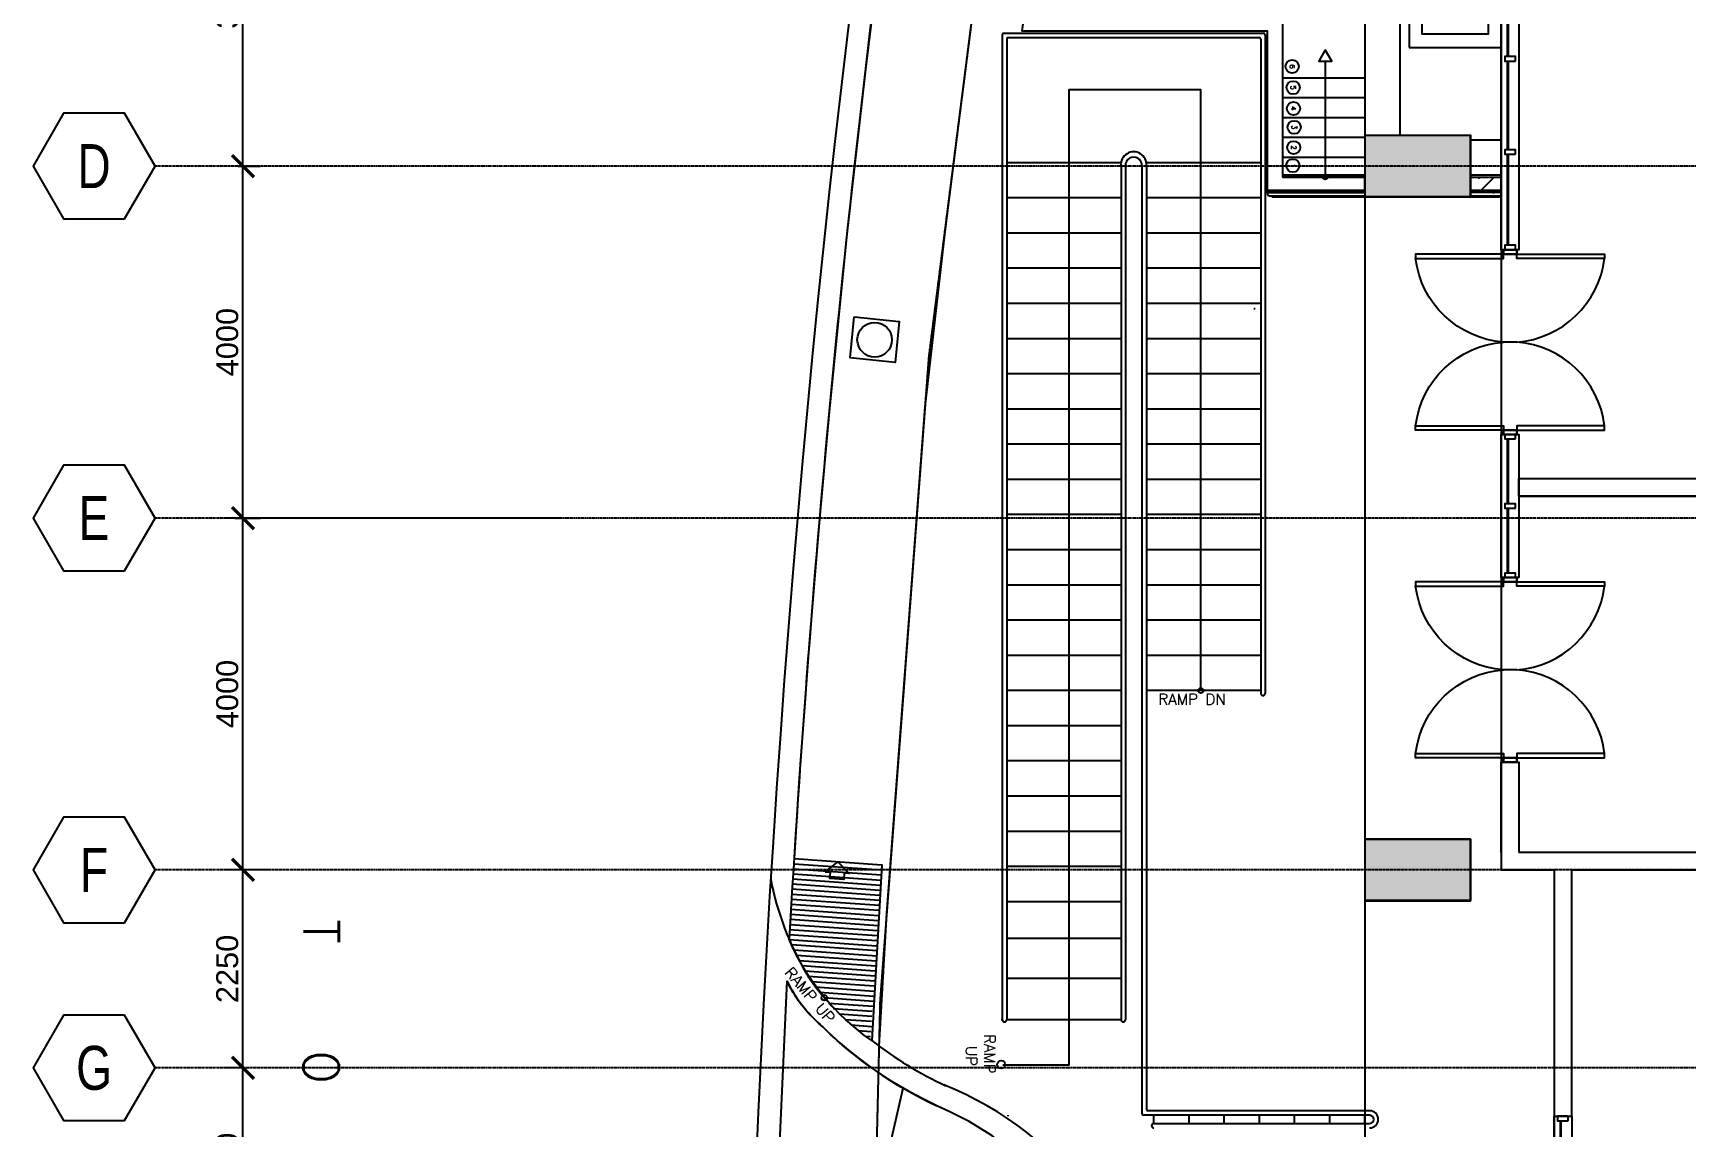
# Model space of a CAD drawing. Header units: inches. Extents: x -189245 to 740841, y -215444 to 469401.
# Drawn here: x 180301 to 199101, y 2794 to 15239 of the extents above; entities that cross this region are included whole.
import ezdxf
from ezdxf.enums import TextEntityAlignment as Align

# ---------------------------------------------------------------- set-up
doc = ezdxf.new("R2010")
doc.units = ezdxf.units.IN
doc.header["$LTSCALE"] = 10
doc.header["$MEASUREMENT"] = 0
for name, pattern in [('CENTER', [2, 1.25, -0.25, 0.25, -0.25]), ('GRID NORMAL$0$GRID BASEMENT$0$GRID GROUND$0$GRID$0$$0$PHANTOM', [2.5, 1.25, -0.25, 0.25, -0.25, 0.25, -0.25]), ('HIDDEN2', [0.1875, 0.125, -0.0625])]:
    doc.linetypes.add(name, pattern=pattern)
for name, color, linetype in [('3', 252, 'Continuous'), ('3TX', 3, 'Continuous'), ('A-CMU PLASTER', 8, 'Continuous'), ('A-CMU WALL', 4, 'Continuous'), ('a-dim', 8, 'Continuous'), ('A-DOOR', 1, 'Continuous'), ('A-GRID', 8, 'Continuous'), ('A-HATCH GRAVEL', 8, 'Continuous'), ('A-PLANTERBOX', 1, 'Continuous'), ('A-RAILING', 2, 'Continuous'), ('A-ROAD', 252, 'Continuous'), ('A-S-HATCH', 254, 'Continuous'), ('A-STAIR', 1, 'Continuous'), ('A-TEXT', 3, 'Continuous'), ('A-WINDOW', 2, 'Continuous'), ('COLUMN', 6, 'Continuous'), ('DETAIL CALLOUT', 3, 'Continuous'), ('DIM', 1, 'Continuous'), ('GRID', 8, 'CENTER'), ('HANDRAIL', 2, 'Continuous'), ('HATCH AT VIEWPORT', 8, 'Continuous'), ('SLAB ON GRADE', 6, 'Continuous'), ('TSG- DIM1', 1, 'Continuous'), ('TSG- INVERTED BEAMS-HATCH', 12, 'Continuous'), ('TSG- LOW WALL', 22, 'Continuous'), ('ZOCALLO', 1, 'Continuous')]:
    doc.layers.add(name, color=color, linetype=linetype)
doc.layers.add('DEFPOINT', color=7, linetype='Continuous', plot=False)
doc.styles.add('GRID NORMAL$0$GRID BASEMENT$0$GRID GROUND$0$GRID$0$Standard', font='ARIAL.TTF')
doc.styles.add('PRSP_Simplex', font='simplex.shx')
doc.styles.add('ROMANS', font='romans.shx', dxfattribs={"width": 0.9})
doc.dimstyles.new('GRID NORMAL$0$GRID BASEMENT$0$GRID GROUND$0$GRID$0$Standard', dxfattribs={"dimtxt": 250, "dimasz": 0.18, "dimexe": 0.18, "dimexo": 0.0625, "dimgap": 50, "dimtad": 1, "dimdec": 0, "dimzin": 0, "dimdsep": 46, "dimtxsty": 'GRID NORMAL$0$GRID BASEMENT$0$GRID GROUND$0$GRID$0$Standard', "dimcen": 0.09, "dimadec": 0, "dimazin": 0, "dimtfac": 1, "dimtdec": 0, "dimtofl": 0, "dimtmove": 0, "dimatfit": 3, "dimfxl": 1, "dimtolj": 1, "dimtzin": 0, "dimarcsym": 0})

# ---------------------------------------------------------------- blocks, each defined once
blk = doc.blocks.new('GRID NORMAL$0$GRID BASEMENT$0$GRID GROUND$0$GRID$0$$0$GRID-H')
at = {"color": 3}
blk.add_lwpolyline([(-10.39, 6), (-13.86, 0), (-10.39, -6), (-3.46, -6), (0, 0), (-3.46, 6)], close=True, dxfattribs=at)
at = {"color": 6, "style": 'GRID NORMAL$0$GRID BASEMENT$0$GRID GROUND$0$GRID$0$Standard', "width": 0.75}
blk.add_attdef('H', text='', height=5, dxfattribs=at).set_placement((-6.93, 0), align=Align.MIDDLE)
blk = doc.blocks.new('GRID NORMAL$0$GRID BASEMENT$0$GRID GROUND$0$GRID$0$_ARCHTICK')
at = {"color": 0, "linetype": 'ByBlock', "ltscale": 20, "const_width": 0.15}
blk.add_lwpolyline([(-0.5, -0.5), (0.5, 0.5)], dxfattribs=at)
blk = doc.blocks.new('*D185')
at = {"layer": 'a-dim', "color": 0, "lineweight": -2, "ltscale": 500}
for p, q in [((182687, 1026), (182687, 3676)), ((182686, 3476), (182487, 3476)), ((182989, 1226), (182487, 1226))]:
    blk.add_line(p, q, dxfattribs=at)
at = {"layer": 'Defpoints', "color": 0, "ltscale": 500}
for p in [(182687, 3476), (182687, 3476), (182989, 1226)]:
    blk.add_point(p, dxfattribs=at)
at = {"layer": 'a-dim', "color": 0, "lineweight": -2, "ltscale": 500, "xscale": 250, "yscale": 250, "zscale": 250}
for p, rotation in [((182687, 3476), 90), ((182687, 1226), 270)]:
    blk.add_blockref('GRID NORMAL$0$GRID BASEMENT$0$GRID GROUND$0$GRID$0$_ARCHTICK', p, dxfattribs=dict(at, rotation=rotation))
at = {"layer": 'a-dim', "color": 3, "ltscale": 500, "insert": (182509, 2351), "char_height": 250, "attachment_point": 5, "rotation": 90, "style": 'GRID NORMAL$0$GRID BASEMENT$0$GRID GROUND$0$GRID$0$Standard'}
blk.add_mtext('\\A1;2250', dxfattribs=at)
blk = doc.blocks.new('*D186')
at = {"layer": 'a-dim', "color": 0, "lineweight": -2, "ltscale": 500}
for p, q in [((182687, 3276), (182687, 5926)), ((182989, 5726), (182487, 5726)), ((182686, 3476), (182487, 3476))]:
    blk.add_line(p, q, dxfattribs=at)
at = {"layer": 'Defpoints', "color": 0, "ltscale": 500}
for p in [(182687, 5726), (182989, 5726), (182687, 3476)]:
    blk.add_point(p, dxfattribs=at)
at = {"layer": 'a-dim', "color": 0, "lineweight": -2, "ltscale": 500, "xscale": 250, "yscale": 250, "zscale": 250}
for p, rotation in [((182687, 5726), 90), ((182687, 3476), 270)]:
    blk.add_blockref('GRID NORMAL$0$GRID BASEMENT$0$GRID GROUND$0$GRID$0$_ARCHTICK', p, dxfattribs=dict(at, rotation=rotation))
at = {"layer": 'a-dim', "color": 3, "ltscale": 500, "insert": (182509, 4601), "char_height": 250, "attachment_point": 5, "rotation": 90, "style": 'GRID NORMAL$0$GRID BASEMENT$0$GRID GROUND$0$GRID$0$Standard'}
blk.add_mtext('\\A1;2250', dxfattribs=at)
blk = doc.blocks.new('*D187')
at = {"layer": 'a-dim', "color": 0, "lineweight": -2, "ltscale": 500}
for p, q in [((182687, 5526), (182687, 9926)), ((186280, 9726), (182487, 9726)), ((182989, 5726), (182487, 5726))]:
    blk.add_line(p, q, dxfattribs=at)
at = {"layer": 'Defpoints', "color": 0, "ltscale": 500}
for p in [(182687, 9726), (186280, 9726), (182989, 5726)]:
    blk.add_point(p, dxfattribs=at)
at = {"layer": 'a-dim', "color": 0, "lineweight": -2, "ltscale": 500, "xscale": 250, "yscale": 250, "zscale": 250}
for p, rotation in [((182687, 9726), 90), ((182687, 5726), 270)]:
    blk.add_blockref('GRID NORMAL$0$GRID BASEMENT$0$GRID GROUND$0$GRID$0$_ARCHTICK', p, dxfattribs=dict(at, rotation=rotation))
at = {"layer": 'a-dim', "color": 3, "ltscale": 500, "insert": (182509, 7726), "char_height": 250, "attachment_point": 5, "rotation": 90, "style": 'GRID NORMAL$0$GRID BASEMENT$0$GRID GROUND$0$GRID$0$Standard'}
blk.add_mtext('\\A1;4000', dxfattribs=at)
blk = doc.blocks.new('*D188')
at = {"layer": 'a-dim', "color": 0, "lineweight": -2, "ltscale": 500}
for p, q in [((182687, 9526), (182687, 13926)), ((182632, 13726), (182887, 13726)), ((182596, 9726), (182887, 9726))]:
    blk.add_line(p, q, dxfattribs=at)
at = {"layer": 'Defpoints', "color": 0, "ltscale": 500}
for p in [(182632, 13726), (182687, 13726), (182596, 9726)]:
    blk.add_point(p, dxfattribs=at)
at = {"layer": 'a-dim', "color": 0, "lineweight": -2, "ltscale": 500, "xscale": 250, "yscale": 250, "zscale": 250}
for p, rotation in [((182687, 13726), 90), ((182687, 9726), 270)]:
    blk.add_blockref('GRID NORMAL$0$GRID BASEMENT$0$GRID GROUND$0$GRID$0$_ARCHTICK', p, dxfattribs=dict(at, rotation=rotation))
at = {"layer": 'a-dim', "color": 3, "ltscale": 500, "insert": (182509, 11726), "char_height": 250, "attachment_point": 5, "rotation": 90, "style": 'GRID NORMAL$0$GRID BASEMENT$0$GRID GROUND$0$GRID$0$Standard'}
blk.add_mtext('\\A1;4000', dxfattribs=at)
blk = doc.blocks.new('*D189')
at = {"layer": 'a-dim', "color": 0, "lineweight": -2, "ltscale": 500}
for p, q in [((182687, 13526), (182687, 17826)), ((183112, 17626), (182487, 17626)), ((182632, 13726), (182887, 13726))]:
    blk.add_line(p, q, dxfattribs=at)
at = {"layer": 'Defpoints', "color": 0, "ltscale": 500}
for p in [(182687, 17626), (183112, 17626), (182632, 13726)]:
    blk.add_point(p, dxfattribs=at)
at = {"layer": 'a-dim', "color": 0, "lineweight": -2, "ltscale": 500, "xscale": 250, "yscale": 250, "zscale": 250}
for p, rotation in [((182687, 17626), 90), ((182687, 13726), 270)]:
    blk.add_blockref('GRID NORMAL$0$GRID BASEMENT$0$GRID GROUND$0$GRID$0$_ARCHTICK', p, dxfattribs=dict(at, rotation=rotation))
at = {"layer": 'a-dim', "color": 3, "ltscale": 500, "insert": (182509, 15676), "char_height": 250, "attachment_point": 5, "rotation": 90, "style": 'GRID NORMAL$0$GRID BASEMENT$0$GRID GROUND$0$GRID$0$Standard'}
blk.add_mtext('\\A1;3900', dxfattribs=at)
blk = doc.blocks.new('A$C39746B81')
at = {"layer": 'A-DOOR', "color": 2, "linetype": 'ByBlock'}
for points in [[(-521, -823), (-521, 177), (-471, 177), (-471, -823)], [(1479, -823), (1479, 177), (1429, 177), (1429, -823)], [(-571, -973), (-521, -973), (-521, -823), (-571, -823)], [(1529, -973), (1479, -973), (1479, -823), (1529, -823)]]:
    blk.add_lwpolyline(points, close=True, dxfattribs=at)
at = {"layer": 'A-DOOR', "color": 1, "linetype": 'ByBlock'}
for centre, start, end in [((-606, -903), 4.2573, 82.8891), ((1564, -903), 97.1109, 175.7427)]:
    blk.add_arc(centre, 1088, start, end, dxfattribs=at)
blk = doc.blocks.new('GRD')
at = {"color": 8}
blk.add_circle((0, 0), 6, dxfattribs=at)
at = {"style": 'ROMANS'}
blk.add_attdef('X', text='', height=4.5, dxfattribs=at).set_placement((0, 0), align=Align.MIDDLE)
blk = doc.blocks.new('A$C10843A3D')
at = {"layer": 'TSG- DIM1', "ltscale": 2}
blk.add_lwpolyline([(-257, 234), (257, 234), (257, -234), (-257, -234)], close=True, dxfattribs=at)
at = {"layer": 'TSG- DIM1', "color": 4, "ltscale": 2}
blk.add_circle((0, 0), 197, dxfattribs=at)

msp = doc.modelspace()

# ---------------------------------------------------------------- hatches: boundary and pattern name
at = {"layer": 'COLUMN', "ltscale": 2}
for points in [[(195440.71025, 14076.18876), (195440.71025, 13376.18876), (196640.71025, 13376.18876), (196640.71025, 14076.18876)], [(195440.71025, 6076.18876), (195440.71025, 5376.18876), (196640.71025, 5376.18876), (196640.71025, 6076.18876)]]:
    msp.add_hatch(color=253, dxfattribs=at).paths.add_polyline_path(points)
at = {"layer": 'TSG- DIM1', "ltscale": 2}
h = msp.add_hatch(dxfattribs=at)
h.set_pattern_fill('STIP1', color=256, scale=3000, style=0, pattern_type=2)
h.set_pattern_definition([(0, (191663.2, 14567.6), (0, 3000), [0, -3000]), (0, (192023.2, 14087.6), (0, 3000), [0, -3000]), (0, (191873.2, 13367.6), (0, 3000), [0, -3000]), (0, (192923.2, 12677.6), (0, 3000), [0, -3000]), (0, (192833.2, 13757.6), (0, 3000), [0, -3000]), (0, (193643.2, 14477.6), (0, 3000), [0, -3000]), (0, (192593.2, 14687.6), (0, 3000), [0, -3000]), (0, (193853.2, 13457.6), (0, 3000), [0, -3000]), (0, (193703.2, 12497.6), (0, 3000), [0, -3000]), (0, (191483.2, 12047.6), (0, 3000), [0, -3000]), (0, (192023.2, 12647.6), (0, 3000), [0, -3000]), (0, (192443.2, 12077.6), (0, 3000), [0, -3000]), (0, (194273.2, 13997.6), (0, 3000), [0, -3000]), (0, (193313.2, 13247.6), (0, 3000), [0, -3000]), (0, (193073.2, 14237.6), (0, 3000), [0, -3000]), (0, (193583.2, 13967.6), (0, 3000), [0, -3000]), (0, (192503.2, 13157.6), (0, 3000), [0, -3000]), (0, (193343.2, 14777.6), (0, 3000), [0, -3000]), (0, (194273.2, 13007.6), (0, 3000), [0, -3000]), (0, (194183.2, 12107.6), (0, 3000), [0, -3000])])
h.paths.add_polyline_path([(194305.68474, 12384.32041), (193643.07186, 12384.32041), (193643.04915, 11957.55612), (194305.68474, 11957.55612)])
at = {"layer": 'TSG- LOW WALL', "ltscale": 2}
h = msp.add_hatch(dxfattribs=at)
h.set_pattern_fill('SACNCR', color=256, scale=2500, style=0)
h.set_pattern_definition([(45, (-25838.46, -43086.26), (-165.72815, 165.72815), []), (45, (-25672.73, -43086.26), (-165.72815, 165.72815), [0, -234.375])])
h.paths.add_polyline_path([(196640.71025, 13601.18876), (196990.71025, 13601.18876), (196990.71025, 13426.18876), (196640.71025, 13426.18876)])
edge = h.paths.add_edge_path()
edge.add_line((194505.68474, 13601.18876), (195442.29694, 13601.18876))

# ---------------------------------------------------------------- linework, layer by layer
msp.add_line((196640.71025, 14026.18876), (196990.71025, 14026.18876))
msp.add_lwpolyline([(195842.29694, 14076.18876), (195842.29694, 14076.18876), (195842.29694, 17476.18876)])
msp.add_lwpolyline([(195942.29694, 15076.18876), (196992.29694, 15076.18876), (196992.29694, 16676.18876), (195942.29694, 16676.18876)], close=True)
at = {"color": 1}
msp.add_lwpolyline([(196092.29694, 16526.18876), (196842.29694, 16526.18876), (196842.29694, 15226.18876), (196092.29694, 15226.18876)], close=True, dxfattribs=at)
at = {"layer": '3', "linetype": 'GRID NORMAL$0$GRID BASEMENT$0$GRID GROUND$0$GRID$0$$0$PHANTOM', "flags": 128}
msp.add_lwpolyline([(246523.04278, 10296.0564), (246059.05996, 1618.4519), (246440.71881, -10485.53243), (247415.93339, -18556.83075), (192752.14865, -31905.37142), (191495.01456, -25059.84633), (190539.94155, -17762.07711), (189959.5757, -10424.99489), (189755.99256, -3087.81874), (189932.17722, 4240.06356), (190486.76304, 11569.11088), (191414.41478, 18850.25517), (192648.19583, 25700.02775), (246541.99716, 10303.25282)], dxfattribs=at)
at = {"layer": '3', "color": 3, "linetype": 'GRID NORMAL$0$GRID BASEMENT$0$GRID GROUND$0$GRID$0$$0$PHANTOM', "flags": 128}
msp.add_lwpolyline([(246523.04278, 10292.92621), (246059.05997, 1615.3217), (246440.71881, -10488.66262), (247415.93339, -18559.96094), (192752.14865, -31908.50162), (191495.01456, -25062.97652), (190539.94155, -17765.2073), (189959.5757, -10428.12508), (189755.99256, -3090.94893), (189932.17722, 4236.93337), (190486.76304, 11565.98069), (191414.41478, 18847.12498), (192648.19583, 25696.89755), (246541.99716, 10300.12263)], dxfattribs=at)
at = {"layer": 'A-CMU PLASTER'}
msp.add_line((197592.29694, 3127.12214), (197592.29694, 3127.12214), dxfattribs=at)
at = {"layer": 'A-CMU WALL'}
for p, q in [((197590.71024, 5726.18876), (197590.71024, 2926.18876)), ((197590.71025, 5726.18876), (197590.71025, 2926.18876)), ((197590.71025, 5726.18876), (197590.71025, 2926.18876))]:
    msp.add_line(p, q, dxfattribs=at)
at = {"layer": 'A-CMU WALL', "ltscale": 2}
msp.add_lwpolyline([(197190.71025, 10176.18876), (211465.71024, 10176.18876), (211465.71024, 9976.18876), (197190.71025, 9976.18876)], close=True, dxfattribs=at)
msp.add_lwpolyline([(197190.71025, 9976.18876), (211465.71024, 9976.18876)], dxfattribs=at)
at = {"layer": 'A-CMU WALL'}
for points in [[(196990.70958, 5926.18876), (196990.70958, 6951.18876), (197190.71024, 6951.18876), (197190.71024, 5926.18876)], [(196990.70958, 5926.18876), (196990.71024, 5726.18876), (197590.71024, 5726.18876), (197590.71024, 2926.18876), (197790.71025, 2926.18876), (197790.71024, 5726.18876), (202115.71024, 5726.18876), (202115.71024, 3477.12214)], [(202315.71024, 3476.18876), (202315.71024, 5926.18876), (197190.71024, 5926.18876)]]:
    msp.add_lwpolyline(points, dxfattribs=at)
at = {"layer": 'A-DOOR'}
for points in [[(197165.71024, 11727.1184), (197015.71024, 11727.1184)], [(197165.70991, 8002.12214), (197015.70991, 8002.12214)]]:
    msp.add_lwpolyline(points, dxfattribs=at)
at = {"layer": 'A-DOOR', "color": 1}
for points in [[(197165.71024, 11726.18502), (197015.71024, 11726.18502)], [(197165.71024, 11726.18502), (197015.71024, 11726.18502)], [(197165.70991, 8001.18876), (197015.70991, 8001.18876)], [(197165.70992, 8001.18876), (197015.70992, 8001.18876)]]:
    msp.add_lwpolyline(points, dxfattribs=at)
at = {"layer": 'A-HATCH GRAVEL', "color": 250}
for p, q in [((192655.68474, 13731.62752), (192667.68474, 13731.62752)), ((194305.68474, 13452.12214), (195440.71024, 13452.12214)), ((194380.68474, 13377.12214), (195440.71024, 13377.12214)), ((191316.37457, 4024.08421), (191305.68474, 4024.08421)), ((191379.95057, 2938.68876), (191379.95057, 2929.05151))]:
    msp.add_line(p, q, dxfattribs=at)
at = {"layer": 'A-HATCH GRAVEL'}
for p, q in [((196642.29694, 13452.12214), (196990.71024, 13452.12214)), ((196642.29694, 13377.12214), (196990.71024, 13377.12214))]:
    msp.add_line(p, q, dxfattribs=at)
at = {"layer": 'A-PLANTERBOX', "color": 1}
msp.add_lwpolyline([(194505.68474, 13627.12214), (194505.68474, 15438.62752), (191742.52663, 15438.56832), (192220.2309, 18777.85345), (192521.28187, 21189.93848), (196990.71017, 21189.18876)], dxfattribs=at)
at = {"layer": 'A-PLANTERBOX'}
for points in [[(194505.68474, 13627.12214), (195442.29694, 13627.12214)], [(196642.29694, 13627.12214), (196990.71024, 13627.12214)]]:
    msp.add_lwpolyline(points, dxfattribs=at)
at = {"layer": 'A-RAILING', "color": 251, "ltscale": 2}
for p, q in [((192667.68474, 13764.7044), (191367.68474, 13764.62752)), ((194255.68474, 13764.7044), (192955.68474, 13764.62752)), ((192674.77173, 13364.70482), (191367.68474, 13364.62752)), ((194262.77173, 13364.70482), (192955.68474, 13364.62752)), ((192674.79538, 12964.70482), (191367.68474, 12964.62752)), ((194255.68474, 12964.7044), (192955.68474, 12964.62752)), ((192674.81904, 12564.70482), (191367.68474, 12564.62752)), ((194255.68474, 12564.7044), (192955.68474, 12564.62752)), ((192674.8427, 12164.70482), (191367.68474, 12164.62751)), ((194255.68474, 12164.7044), (192955.68474, 12164.62751)), ((192674.86635, 11764.70482), (191368.18474, 11764.62754)), ((194255.68474, 11764.7044), (192955.68474, 11764.62751)), ((192674.89001, 11364.70482), (191367.68474, 11364.62751)), ((194255.68474, 11364.7044), (192955.68474, 11364.62751)), ((192674.91367, 10964.70482), (191367.68474, 10964.62751)), ((194255.68474, 10964.7044), (192955.68474, 10964.62751)), ((192674.93732, 10564.70482), (191367.68474, 10564.62751)), ((194255.68474, 10564.7044), (192955.68474, 10564.62751)), ((192674.96098, 10164.70483), (191367.68474, 10164.62751)), ((194255.68474, 10164.70439), (192955.68474, 10164.62751)), ((192671.45297, 9764.70462), (191368.18474, 9764.62754)), ((194259.45297, 9764.70462), (192955.68474, 9764.62751)), ((192667.94496, 9364.70441), (191368.18474, 9364.62754)), ((192905.68474, 9364.62455), (192905.63473, 9364.62455)), ((194255.94496, 9364.70441), (192955.68474, 9364.62751)), ((192664.43695, 8964.7042), (191368.18474, 8964.62754)), ((192905.68474, 8964.62455), (192902.12672, 8964.62434)), ((194252.43695, 8964.7042), (192955.68474, 8964.62751)), ((192660.92894, 8564.70399), (191368.18474, 8564.62754)), ((192905.68474, 8564.62455), (192898.61872, 8564.62413)), ((194248.92894, 8564.70399), (192955.68474, 8564.62751)), ((192675.07926, 8164.70483), (191367.68474, 8164.62751)), ((194263.07926, 8164.70483), (192955.68474, 8164.62751)), ((192675.10292, 7764.70483), (191367.68474, 7764.62751)), ((194263.10292, 7764.70483), (192955.68474, 7764.62751)), ((192668.06324, 7364.70441), (191368.18474, 7364.62754)), ((192664.55523, 6964.7042), (191368.18474, 6964.62754)), ((191318.18474, 6564.62458), (191310.737, 6564.62414)), ((192661.04722, 6564.704), (191368.18474, 6564.62753)), ((192675.19754, 6164.70483), (191367.80302, 6164.62751)), ((192675.2212, 5764.70483), (191367.80302, 5764.62751)), ((192667.68474, 5364.70439), (191368.18474, 5364.62753)), ((192667.68474, 4946.33813), (191368.18474, 4946.26128)), ((192667.68474, 4491.24214), (191368.18474, 4491.16529)), ((192667.68474, 4024.26415), (191368.18474, 4024.18876))]:
    msp.add_line(p, q, dxfattribs=at)
at = {"layer": 'A-RAILING', "ltscale": 2}
for p, q in [((193040.71024, 2843.75049), (193040.71024, 2938.68876)), ((193440.71024, 2843.78025), (193440.71024, 2938.68876)), ((193840.71024, 2843.81001), (193840.71024, 2938.68876)), ((194240.71024, 2843.83977), (194240.71024, 2938.68876)), ((194640.71024, 2843.86953), (194640.71024, 2938.68876)), ((195040.71024, 2843.89929), (195040.71024, 2938.68876)), ((195440.71024, 2843.92905), (195440.71024, 2938.68876))]:
    msp.add_line(p, q, dxfattribs=at)
msp.add_lwpolyline([(193574.82472, 7793.67724), (193574.82687, 14594.03129), (192074.24782, 14594.03129), (192074.24782, 3507.70773), (191324.82687, 3507.70773)], dxfattribs=at)
at = {"layer": 'A-ROAD', "color": 8}
msp.add_line((188834.25351, -2708.7415), (190189.73915, 3246.70998), dxfattribs=at)
at = {"layer": 'A-S-HATCH', "color": 250, "linetype": 'HIDDEN2', "ltscale": 2, "flags": 128}
msp.add_lwpolyline([(201634.12241, -29736.02693), (192752.14865, -31904.94715), (191495.01456, -25059.42205), (190032.50412, -18947.7929), (189959.5757, -10424.57062), (189755.99256, -3087.39446), (189932.17722, 4240.48783), (190486.76304, 11569.53515), (191414.41478, 18850.67944), (192648.19583, 25700.45202), (201503.54849, 23170.59017)], dxfattribs=at)
at = {"layer": 'A-STAIR'}
for points in [[(195440.71025, 14725.72207), (194505.68474, 14725.72207)], [(195440.71025, 14500.72207), (194505.68474, 14500.72207)], [(195440.71025, 14275.72207), (194505.68474, 14275.72207)], [(195440.71025, 14050.72207), (194505.68474, 14050.72207)], [(195440.71025, 13825.72207), (194505.68474, 13825.72207)]]:
    msp.add_lwpolyline(points, dxfattribs=at)
at = {"layer": 'A-STAIR', "color": 2}
msp.add_lwpolyline([(189305.53486, 5701.22082), (189449.34905, 5816.98521), (189578.02851, 5684.60125), (189519.63701, 5688.16259), (189515.44741, 5619.4701), (189359.73676, 5628.967), (189363.92636, 5697.65948)], close=True, dxfattribs=at)
at = {"layer": 'A-WINDOW', "ltscale": 2}
for p, q in [((197058.71024, 15980.42924), (197058.71024, 14970.67924)), ((197068.71024, 15980.42924), (197068.71024, 14970.67924)), ((197058.71024, 14920.67924), (197058.71024, 13910.92924)), ((197068.71024, 14920.67924), (197068.71024, 13910.92924)), ((197058.71024, 13860.92924), (197058.71024, 13079.6925)), ((197068.71024, 13860.92924), (197068.71024, 13079.6925)), ((197058.71024, 13169.1925), (197058.71024, 12826.18502)), ((197068.71024, 13169.1925), (197068.71024, 12826.18502)), ((197058.71025, 10626.19269), (197058.68268, 9888.68521)), ((197068.71025, 10626.19231), (197068.68268, 9888.68484)), ((197058.71025, 9838.68521), (197058.68268, 9101.19269)), ((197068.71025, 9838.68484), (197068.68268, 9101.19231)), ((197658.71025, 2876.1925), (197658.71025, 2171.19212)), ((197668.71025, 2876.1925), (197668.71025, 2171.19212))]:
    msp.add_line(p, q, dxfattribs=at)
at = {"layer": 'A-WINDOW', "color": 252, "ltscale": 2}
for p, q in [((188942.69911, 5682.26399), (189940.09204, 5611.79515)), ((188946.79047, 5797.22175), (189944.1834, 5726.75291)), ((188946.79047, 5739.69415), (189944.1834, 5669.2253)), ((188926.51502, 5510.24979), (189923.90795, 5439.78094)), ((188930.39527, 5452.27507), (189927.7882, 5381.80622)), ((188930.57281, 5567.68231), (189927.96574, 5497.21347)), ((188934.63059, 5625.11484), (189932.02352, 5554.64599)), ((188914.17761, 5280.26323), (189911.57054, 5209.79438)), ((188918.2354, 5337.69576), (189915.62833, 5267.22691)), ((188926.30391, 5394.84491), (189923.69684, 5324.37606)), ((188905.21864, 5107.9704), (189902.61157, 5037.50155)), ((188909.31, 5165.40056), (189906.70294, 5094.93171)), ((188910.11983, 5222.83071), (189907.51276, 5152.36186)), ((188893.09234, 4993.38872), (189890.48527, 4922.91987)), ((188896.26827, 4935.44511), (189886.42749, 4865.48735)), ((188897.15013, 5050.82125), (189894.54306, 4980.3524)), ((188920.80978, 4877.91046), (189895.11787, 4809.07263)), ((188948.03591, 4818.26763), (189891.0265, 4751.64247)), ((188977.21334, 4758.48694), (189882.95799, 4694.49332)), ((189008.41069, 4698.56353), (189878.90021, 4637.06079)), ((189040.4391, 4638.58141), (189874.84242, 4579.62827)), ((189073.95768, 4578.72585), (189874.0326, 4522.19812)), ((189110.66598, 4518.41307), (189869.94124, 4464.76796)), ((189151.90821, 4457.77996), (189861.87272, 4407.61881)), ((189196.19362, 4396.93184), (189857.81494, 4350.18628)), ((189243.78103, 4335.85043), (189853.75715, 4292.75376)), ((189294.40215, 4274.78652), (189852.94733, 4235.3236)), ((189342.65382, 4213.65818), (189848.85597, 4177.89345)), ((189394.64833, 4152.26539), (189840.78745, 4120.7443)), ((189464.48131, 4089.61225), (189836.72967, 4063.31177)), ((189535.64181, 4026.86533), (189832.67188, 4005.87925)), ((189600.46897, 3964.79772), (189831.86206, 3948.44909)), ((189677.46179, 3901.63872), (189827.7707, 3891.01894)), ((189761.76798, 3837.96301), (189819.70218, 3833.86979))]:
    msp.add_line(p, q, dxfattribs=at)
at = {"layer": 'A-WINDOW', "color": 2}
for points in [[(197150.71024, 14920.6755), (197150.71024, 14970.6755), (197030.71024, 14970.68298), (197030.71024, 14920.68298)], [(197150.71024, 13860.9255), (197150.71024, 13910.9255), (197030.71024, 13910.93298), (197030.71024, 13860.93298)], [(197150.71024, 12776.18129), (197150.71024, 12826.18129), (197030.71024, 12826.18876), (197030.71024, 12776.18876)], [(197150.71025, 10626.18876), (197150.71025, 10676.18876), (197030.71025, 10676.19624), (197030.71025, 10626.19624)], [(197150.71025, 9838.68129), (197150.71025, 9888.68129), (197030.71025, 9888.68876), (197030.71025, 9838.68876)], [(197150.71025, 9051.18876), (197150.71025, 9101.18876), (197030.71025, 9101.19624), (197030.71025, 9051.19624)], [(197750.71025, 2876.18876), (197750.71025, 2926.18876), (197630.71025, 2926.19623), (197630.71025, 2876.19623)]]:
    msp.add_lwpolyline(points, close=True, dxfattribs=at)
at = {"layer": 'COLUMN', "color": 6, "ltscale": 2}
for points in [[(195440.71025, 14076.18876), (195440.71025, 13376.18876), (196640.71025, 13376.18876), (196640.71025, 14076.18876)], [(195440.71025, 6076.18876), (195440.71025, 5376.18876), (196640.71025, 5376.18876), (196640.71025, 6076.18876)]]:
    msp.add_lwpolyline(points, close=True, dxfattribs=at)
at = {"layer": 'COLUMN'}
for points in [[(195442.29694, 13377.12214), (195442.29694, 14077.12214), (196642.29694, 14077.12214), (196642.29694, 13377.12214)], [(195442.29694, 5377.12214), (195442.29694, 6077.12214), (196642.29694, 6077.12214), (196642.29694, 5377.12214)]]:
    msp.add_lwpolyline(points, close=True, dxfattribs=at)
at = {"layer": 'DEFPOINT'}
msp.add_lwpolyline([(213915.71025, 15699.92973), (207290.71766, 15699.91986), (207290.71766, 20876.65545), (200815.71025, 20876.67438), (200815.71025, 23188.72207), (195440.71024, 23189.65545), (195440.71025, 22689.18876), (195643.71024, 22689.18876), (195643.48636, 21364.41644), (196990.71024, 21364.18876), (196990.71024, 5726.65545), (197590.71025, 5726.65545), (197590.71025, -7773.81124)], dxfattribs=at)
at = {"layer": 'DIM'}
msp.add_lwpolyline([(194989.47584, 15048.00527), (194916.23789, 14921.15342), (195062.71379, 14921.15342)], close=True, dxfattribs=at)
msp.add_lwpolyline([(194989.47584, 14921.15342), (194989.47584, 13600.72207)], dxfattribs=at)
msp.add_circle((194989.47584, 13600.72207), 26.26966, dxfattribs=at)
at = {"layer": 'GRID', "linetype": 'GRID NORMAL$0$GRID BASEMENT$0$GRID GROUND$0$GRID$0$$0$PHANTOM'}
for p, q in [((195440.71024, 26932.8155), (195440.71024, -19699.80832)), ((195440.71024, 26916.74887), (195440.71024, -19715.87495)), ((252386.38202, 13726.65545), (181686.55041, 13726.65545)), ((252386.38202, 9726.65545), (181686.55041, 9726.65545)), ((252386.38202, 5726.65545), (181686.55041, 5726.65545)), ((252386.38202, 3476.18876), (181686.55041, 3476.18876))]:
    msp.add_line(p, q, dxfattribs=at)
at = {"layer": 'HANDRAIL', "color": 1}
for p, q in [((191336.37457, 15238.62752), (194285.68474, 15238.62752)), ((191318.18474, 15218.62752), (191318.18474, 4024.08876)), ((191368.18474, 15168.62752), (191368.18474, 4024.08876)), ((191386.37457, 15188.62752), (194235.68474, 15188.62752)), ((194255.68474, 15168.62752), (194255.68474, 7733.61446)), ((194305.68474, 15218.62752), (194305.68474, 7733.61446)), ((192667.68474, 13731.62752), (192667.68474, 4024.26415)), ((192667.68474, 13731.62752), (192667.68474, 4024.26415)), ((192717.68474, 13731.62752), (192717.68474, 4024.26415)), ((192717.68474, 13731.62752), (192717.68474, 4024.26415)), ((192905.68474, 13731.62752), (192905.68474, 2958.68876)), ((192955.68474, 13731.62752), (192955.68474, 3008.68876)), ((194356.15043, 13440.12214), (195442.29694, 13440.12214)), ((194356.15043, 13390.12214), (195442.29694, 13390.12214)), ((196642.29694, 13440.12214), (196990.71025, 13440.12214)), ((196642.29694, 13390.12214), (196990.71025, 13390.12214)), ((195493.71024, 2938.68876), (192925.68474, 2938.68876)), ((195493.71024, 2988.68876), (192975.68474, 2988.68876)), ((193040.98166, 2843.75037), (195493.71024, 2843.93299))]:
    msp.add_line(p, q, dxfattribs=at)
for centre, radius, start, end in [((191338.18474, 15218.62752), 20, 90, 180), ((194285.68474, 15218.62752), 20, 0, 90), ((191388.18474, 15168.62752), 20, 90, 180), ((194235.68474, 15168.62752), 20, 0, 90), ((192811.68474, 13744.16007), 144.54433, 355.025990681, 184.974009319), ((192811.68474, 13735.03083), 94.06159, 357.926484945, 182.073515055), ((194356.15043, 13415.12214), 25, 90, 270), ((194280.68474, 7733.61446), 25, 180, 0), ((191343.18474, 4024.08876), 25, 180, 270), ((191343.18474, 4024.08876), 25, 270, 0), ((192692.68474, 4024.26415), 25, 180, 0), ((192975.68474, 3008.68876), 20, 180, 270), ((192925.68474, 2958.68876), 20, 180, 270), ((193040.98166, 2818.75037), 25, 90, 270), ((195493.71024, 2891.31087), 97.37789, 270, 90), ((195493.71024, 2891.31087), 47.37789, 270, 90)]:
    msp.add_arc(centre, radius, start, end, dxfattribs=at)
at = {"layer": 'HATCH AT VIEWPORT', "color": 252, "ltscale": 2}
msp.add_lwpolyline([(189919.71344, 3722.09395), (190007.60036, 5236.80707), (190144.01071, 7039.94216), (190298.84015, 9086.06791), (190442.87225, 10989.50294), (190666.99017, 12984.13906), (190823.56037, 14213.05948), (191165.6275, 16897.94653)], dxfattribs=at)
msp.add_lwpolyline([(189994.49892, 16710.40586), (189765.46631, 14858.14352), (189556.15073, 12993.337), (189349.56125, 10932.54005), (189240.03098, 9719.20473), (189123.01225, 8296.69468), (189007.2778, 6714.55219), (188950.88183, 5854.65191), (189948.27476, 5784.18306), (189834.3691, 3787.33814, -0.1420478967), (188895.35919, 4937.65364, -0.2629710077)], format="xyb", dxfattribs=at)
at = {"layer": 'SLAB ON GRADE', "color": 3, "ltscale": 2}
for points in [[(188869.1493, 4467.34458), (188734.59092, 1544.30876), (188684.88291, 17.30347), (188652.83659, -1321.96825), (188631.28682, -2685.94008, -0.1932506026), (189014.11058, -2805.52383), (189050.77674, -2838.70968), (189071.45342, -2860.24724), (189117.79251, -2917.75039), (189164.94539, -2978.86268), (189282.81556, -3131.62786), (189502.69044, -3416.59582), (189543.28821, -3469.2124), (189677.37575, -3657.90755), (189757.42591, -3790.46112), (189856.48496, -3983.3249), (189904.17632, -4097.04127), (189959.3711, -4260.93926), (190000.33625, -4427.81883), (190030.75024, -4630.8349), (190037.96979, -4726.70457), (190040.71025, -4999.47904), (190040.71025, -5940.09091), (190040.71025, -11903.71775, -0.0909406111)], [(192790.71024, -16673.42005), (192790.71024, -34.40555, 0.205976899), (191612.75196, 2386.69391), (191198.64428, 2708.0478), (190941.34022, 2865.60583), (190730.15984, 2974.82374), (190572.74768, 3046.30553, -0.0706151292), (189466.46491, 3766.41114, -0.0193888775), (189094.49303, 4123.51449, -0.0671991372), (188869.1493, 4467.34458, -0.1484029087)]]:
    msp.add_lwpolyline(points, format="xyb", dxfattribs=at)
at = {"layer": 'SLAB ON GRADE', "color": 4, "ltscale": 2}
for centre, radius, start, end in [((354994.80962, -4632.20749), 166624.90699, 172.3064308219, 185.8467891729), ((354994.80962, -4632.20749), 166624.90699, 172.3064308219, 185.8467891729), ((192031.9481, 6274.48731), 3409.59151, 191.056355573, 210.521607724), ((191060.8349, 5800.56182), 2333.89465, 212.607184845, 225.342139957), ((192556.93764, 7304.47283), 4447.76527, 232.257008759, 245.015669385), ((189259.18981, -238.50557), 3787.33677, 3.175783753, 68.41891017)]:
    msp.add_arc(centre, radius, start, end, dxfattribs=at)
at = {"layer": 'SLAB ON GRADE', "color": 3, "ltscale": 2}
for centre, radius, start, end in [((354994.80962, -4632.20749), 166374.90699, 172.3064308219, 176.7025348564), ((190255.19109, 5129.98692), 1536.29643, 205.551647889, 229.011604446), ((192556.29644, 7303.42087), 4696.54092, 225.209829472, 245.01743322)]:
    msp.add_arc(centre, radius, start, end, dxfattribs=at)
at = {"layer": 'TSG- INVERTED BEAMS-HATCH', "ltscale": 2}
for centre, radius in [((193574.82472, 7764.66412), 29.01312), ((189294.95784, 4274.11858), 31.89474), ((191305.68474, 3514.06559), 45.3013)]:
    msp.add_circle(centre, radius, dxfattribs=at)
at = {"layer": 'TSG- LOW WALL', "color": 1, "ltscale": 2}
msp.add_lwpolyline([(192521.28187, 21189.93848), (192344.92783, 21189.96831), (192195.3309, 19991.36554), (192047.62516, 18807.04397), (191783.47299, 16960.54717), (191540.71024, 15263.56832), (194330.68474, 15263.62752), (194330.68474, 13426.18876), (195440.71025, 13426.18876), (195440.71025, 13601.18876), (194505.68474, 13601.18876), (194505.68474, 15438.62752), (191742.52663, 15438.56832), (192220.2309, 18777.85345), (192521.28187, 21189.93848)], close=True, dxfattribs=at)
at = {"layer": 'TSG- LOW WALL', "ltscale": 2}
for points in [[(194505.68474, 13601.18876), (195442.29694, 13601.18876)], [(196640.71025, 13601.18876), (196990.71025, 13601.18876)]]:
    msp.add_lwpolyline(points, dxfattribs=at)
msp.add_lwpolyline([(196640.71025, 13601.18876), (196990.71025, 13601.18876), (196990.71025, 13426.18876), (196640.71025, 13426.18876)], close=True, dxfattribs=at)
at = {"layer": 'ZOCALLO', "ltscale": 2}
for points in [[(196990.71024, 21364.18876), (197190.71024, 21364.18876), (197190.71024, 12776.18876), (196990.71025, 12776.18876)], [(196990.71024, 10676.18876), (197190.71025, 10676.18876), (197190.71024, 9051.18876), (196990.71025, 9051.18876)], [(197590.71024, 2926.18876), (197790.71024, 2926.18876), (197790.71024, 1366.18876), (197590.71024, 1366.18876)]]:
    msp.add_lwpolyline(points, close=True, dxfattribs=at)

# ---------------------------------------------------------------- block references
at = {"layer": 'A-GRID'}
ref = msp.add_blockref('GRID NORMAL$0$GRID BASEMENT$0$GRID GROUND$0$GRID$0$$0$GRID-H', (180300.90977, 13726.65545), dxfattribs=dict(at, xscale=100, yscale=100, zscale=100, rotation=180))
ref.add_attrib('H', 'D', dxfattribs={"layer": '0', "color": 6, "height": 500, "style": 'GRID NORMAL$0$GRID BASEMENT$0$GRID GROUND$0$GRID$0$Standard', "width": 0.75}).set_placement((180993.73009, 13726.65545), align=Align.MIDDLE)
ref = msp.add_blockref('GRID NORMAL$0$GRID BASEMENT$0$GRID GROUND$0$GRID$0$$0$GRID-H', (180300.90977, 9726.65545), dxfattribs=dict(at, xscale=100, yscale=100, zscale=100, rotation=180))
ref.add_attrib('H', 'E', dxfattribs={"layer": '0', "color": 6, "height": 500, "style": 'GRID NORMAL$0$GRID BASEMENT$0$GRID GROUND$0$GRID$0$Standard', "width": 0.75}).set_placement((180993.73009, 9726.65545), align=Align.MIDDLE)
ref = msp.add_blockref('GRID NORMAL$0$GRID BASEMENT$0$GRID GROUND$0$GRID$0$$0$GRID-H', (180300.9413, 5726.65545), dxfattribs=dict(at, xscale=100, yscale=100, zscale=100, rotation=180))
ref.add_attrib('H', 'F', dxfattribs={"layer": '0', "color": 6, "height": 500, "style": 'GRID NORMAL$0$GRID BASEMENT$0$GRID GROUND$0$GRID$0$Standard', "width": 0.75}).set_placement((180993.76162, 5726.65545), align=Align.MIDDLE)
ref = msp.add_blockref('GRID NORMAL$0$GRID BASEMENT$0$GRID GROUND$0$GRID$0$$0$GRID-H', (180300.9413, 3476.65545), dxfattribs=dict(at, xscale=100, yscale=100, zscale=100, rotation=180))
ref.add_attrib('H', 'G', dxfattribs={"layer": '0', "color": 6, "height": 500, "style": 'GRID NORMAL$0$GRID BASEMENT$0$GRID GROUND$0$GRID$0$Standard', "width": 0.75}).set_placement((180993.76162, 3476.65545), align=Align.MIDDLE)
at = {"layer": 'A-TEXT', "xscale": 12.45693897642195, "yscale": 12.45693897636374, "zscale": 12.45693897637796, "rotation": 270}
for p, values in [((194613.44115, 14858.05584), {'X': '6'}), ((194625.34849, 14618.72433), {'X': '5'}), ((194628.1008, 14381.94179), {'X': '4'}), ((194636.58215, 14167.90821), {'X': '3'}), ((194631.05607, 13937.15185), {'X': '2'}), ((194620.6263, 13731.78625), {'X': '1'})]:
    msp.add_blockref('GRD', p, dxfattribs=at).add_auto_attribs(values)
at = {"layer": 'DETAIL CALLOUT', "xscale": -1, "rotation": 90}
for p in [(196192.99322, 12205.1859), (196192.99322, 12205.1859), (196192.99322, 12205.1859), (196192.9929, 8480.18963), (196192.9929, 8480.18963), (196192.9929, 8480.18963), (196192.9929, 8480.18963)]:
    msp.add_blockref('A$C39746B81', p, dxfattribs=at)
at = {"layer": 'DETAIL CALLOUT', "rotation": 270}
for p in [(197988.42726, 12205.1859), (197988.42726, 12205.1859), (197988.42725, 12205.1859), (197988.42693, 8480.18963), (197988.42693, 8480.18963), (197988.42693, 8480.18963), (197988.42693, 8480.18963)]:
    msp.add_blockref('A$C39746B81', p, dxfattribs=at)
at = {"layer": 'TSG- DIM1', "ltscale": 2, "rotation": 354.2753740936789}
msp.add_blockref('A$C10843A3D', (189867.33567, 11753.04985), dxfattribs=at)

# ---------------------------------------------------------------- texts
at = {"layer": '3TX', "color": 3, "linetype": 'Continuous', "style": 'PRSP_Simplex'}
msp.add_text('T    O    P    A    Z         R    O    A    D', height=400, rotation=270, dxfattribs=at).set_placement((183375.5402, 5163.95047))
at = {"layer": 'A-TEXT', "color": 3, "lineweight": 9, "insert": (193091.0274, 7666.8577), "char_height": 125, "width": 950.6767241, "attachment_point": 4, "style": 'PRSP_Simplex'}
msp.add_mtext('RAMP DN', dxfattribs=at)
at = {"layer": 'A-TEXT', "color": 3, "lineweight": 9, "char_height": 125, "attachment_point": 4, "style": 'PRSP_Simplex'}
for s, insert, width, rotation in [('RAMP UP', (188883.68483, 4594.40959), 950.6767241, 310.261782972), ('\\pi58.451;RAMP \\P\\pi192.38;UP', (191071.59046, 3918.23597), 599.0439266, 270)]:
    msp.add_mtext(s, dxfattribs=dict(at, insert=insert, width=width, rotation=rotation))

# ---------------------------------------------------------------- dimensions: what is measured, and where the dimension line sits
at = {"layer": 'a-dim', "ltscale": 500}
for base, p1, p2, picture, middle in [((182686.55041, 17626.18876), (182631.51099, 13726.18876), (183112.05813, 17626.18876), '*D189', (182508.8219, 15676.18876)), ((182686.55041, 13726.18876), (182595.98687, 9726.18876), (182631.51099, 13726.18876), '*D188', (182508.90717, 11726.18876)), ((182686.55041, 9726.18876), (182989.18513, 5726.18876), (186280.37864, 9726.18876), '*D187', (182508.90717, 7726.18876)), ((182686.55041, 5726.18876), (182686.55041, 3476.18876), (182989.18513, 5726.18876), '*D186', (182508.90717, 4601.18876)), ((182686.55041, 3476.18876), (182989.18513, 1226.18876), (182686.55041, 3476.18876), '*D185', (182508.90717, 2351.18876))]:
    dim = msp.add_linear_dim(base=base, p1=p1, p2=p2, angle=90, dimstyle='GRID NORMAL$0$GRID BASEMENT$0$GRID GROUND$0$GRID$0$Standard', override={"dimasz": 250, "dimexe": 200, "dimblk1": 'GRID NORMAL$0$GRID BASEMENT$0$GRID GROUND$0$GRID$0$_ARCHTICK', "dimblk2": 'GRID NORMAL$0$GRID BASEMENT$0$GRID GROUND$0$GRID$0$_ARCHTICK', "dimsah": 1, "dimdle": 200, "dimclrt": 3}, dxfattribs=at)
    dim.commit()
    dim.dimension.update_dxf_attribs({"geometry": picture, "text_midpoint": middle})

doc.saveas('drawing.dxf')
